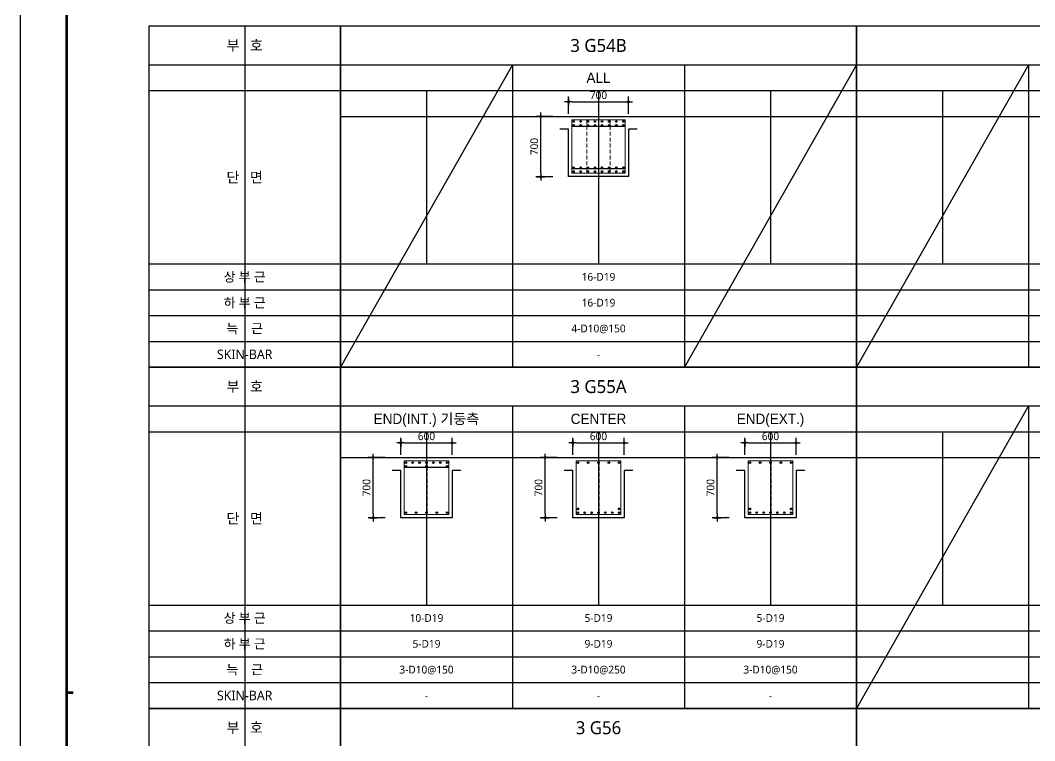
# Model space of a CAD drawing. Header units: millimetres. Extents: x 0 to 252030, y -124740 to 196020.
# Drawn here: x 100830 to 112625, y 150874 to 159247 of the extents above; entities that cross this region are included whole.
import ezdxf
from ezdxf.enums import TextEntityAlignment as Align

# ---------------------------------------------------------------- set-up
doc = ezdxf.new("R2010")
doc.units = ezdxf.units.MM
doc.header["$LTSCALE"] = 30
doc.linetypes.add('HID', pattern=[2.3, 1.5, -0.8])
doc.layers.get('DEFPOINTS').update_dxf_attribs({"color": 142})
for name, color, linetype in [('0-SEC1', 3, 'Continuous'), ('CON', 2, 'Continuous'), ('DIM', 7, 'Continuous'), ('ETC', 7, 'Continuous'), ('S-철근', 3, 'Continuous'), ('SHEET', 7, 'Continuous'), ('TXT', 3, 'Continuous'), ('XR-FORM_(도룡동)$0$Sheet', 7, 'Continuous')]:
    doc.layers.add(name, color=color, linetype=linetype)
doc.layers.add('Stirrup', color=1, linetype='Continuous', lineweight=0)
doc.layers.add('TieBar', color=7, linetype='HID', lineweight=0)
doc.styles.get("Standard").update_dxf_attribs({"font": 'malgun.ttf'})
doc.styles.add('돋움', font='Dotum.ttf')
doc.styles.add('맑은 고딕', font='malgun.ttf')
doc.dimstyles.new('30NDIM', dxfattribs={"dimscale": 50, "dimtxt": 3, "dimasz": 1.5, "dimexe": 2, "dimexo": 6, "dimgap": 1, "dimtad": 1, "dimdec": 0, "dimrnd": 0.25, "dimzin": 0, "dimdsep": 46, "dimtxsty": 'Standard', "dimblk": 'Z_DOT', "dimcen": 5, "dimclrd": 256, "dimclre": 256, "dimclrt": 3, "dimadec": 0, "dimazin": 0, "dimtm": 1e-09, "dimtfac": 1, "dimtdec": 0, "dimtix": 1, "dimtmove": 2, "dimatfit": 1, "dimldrblk": 'Z_DOT', "dimfxl": 1, "dimtolj": 1, "dimtzin": 0, "dimarcsym": 0})

# ---------------------------------------------------------------- blocks, each defined once
blk = doc.blocks.new('XR-FORM_(도룡동)$0$S')
at = {"layer": 'XR-FORM_(도룡동)$0$Sheet', "const_width": 100}
blk.add_lwpolyline([(1850, 57950), (82250, 57950), (82250, 1200), (1850, 1200)], close=True, dxfattribs=at)
at = {"layer": 'XR-FORM_(도룡동)$0$Sheet', "linetype": 'Continuous', "const_width": 100}
blk.add_lwpolyline([(2100, 29575), (1850, 29575)], dxfattribs=at)
blk = doc.blocks.new('XR-FORM_(도룡동)', base_point=(101.33, -56114.51))
at = {"layer": 'DEFPOINTS'}
blk.add_lwpolyline([(0, 0), (420, 0), (420, 297), (0, 297)], close=True, dxfattribs=at)
at = {"xscale": 0.005, "yscale": 0.005, "zscale": 0.005}
blk.add_blockref('XR-FORM_(도룡동)$0$S', (-0.25, 0), dxfattribs=at)
blk = doc.blocks.new('*U160')
at = {"layer": 'DEFPOINTS'}
for p, q in [((-1114, 5286), (-1114, 1321)), ((-2229, 4536), (0, 4536))]:
    blk.add_line(p, q, dxfattribs=at)
at = {"layer": 'SHEET'}
blk.add_line((-2229, 4836), (0, 4836), dxfattribs=at)
at = {"layer": 'SHEET', "color": 6}
for p, q in [((-2229, 2521), (0, 2521)), ((-2229, 2221), (0, 2221)), ((-2229, 1921), (0, 1921)), ((-2229, 1621), (0, 1621))]:
    blk.add_line(p, q, dxfattribs=at)
at = {"layer": 'SHEET'}
blk.add_lwpolyline([(0, 5286), (-2229, 5286), (-2229, 1321), (0, 1321)], close=True, dxfattribs=at)
at = {"layer": 'TXT', "style": '맑은 고딕'}
for s, height, p in [('부   호', 120, (-1114, 5061)), ('단   면', 120, (-1114, 3529)), ('상 부 근', 110, (-1114, 2371)), ('하 부 근', 110, (-1114, 2071)), ('늑    근', 110, (-1114, 1771)), ('SKIN-BAR', 110, (-1114, 1471))]:
    blk.add_text(s, height=height, dxfattribs=at).set_placement(p, align=Align.MIDDLE_CENTER)
blk = doc.blocks.new('4등분')
at = {"layer": 'DEFPOINTS'}
for p, q in [((1000, 3214), (1000, 1200)), ((3000, 3214), (3000, 1200)), ((5000, 3214), (5000, 1200)), ((0, 2914), (6000, 2914))]:
    blk.add_line(p, q, dxfattribs=at)
at = {"layer": 'SHEET'}
blk.add_line((0, 3514), (6000, 3514), dxfattribs=at)
at = {"layer": 'SHEET', "color": 6}
for p, q in [((2000, 3514), (2000, 0)), ((4000, 3514), (4000, 0)), ((0, 3214), (6000, 3214)), ((0, 1200), (6000, 1200)), ((0, 900), (6000, 900)), ((0, 600), (6000, 600)), ((0, 300), (6000, 300))]:
    blk.add_line(p, q, dxfattribs=at)
at = {"layer": 'SHEET'}
blk.add_lwpolyline([(6000, 3964), (0, 3964), (0, 0), (6000, 0)], close=True, dxfattribs=at)
blk = doc.blocks.new('Z_DOT')
at = {"layer": 'DIM', "color": 0}
for p, q in [((-1, 0), (1, 0)), ((0, -1), (0, 1))]:
    blk.add_line(p, q, dxfattribs=at)
for radius in [0.25, 0.125]:
    blk.add_circle((0, 0), radius, dxfattribs=at)
blk = doc.blocks.new('*D1053')
at = {"layer": 'DEFPOINTS', "color": 0, "transparency": 16777216}
for p in [(107903, 158300), (107203, 157979), (107903, 157979)]:
    blk.add_point(p, dxfattribs=at)
at = {"layer": 'DIM', "lineweight": -2, "transparency": 16777216}
for p, q in [((107203, 158159), (107203, 158360)), ((107248, 158300), (107858, 158300)), ((107903, 158159), (107903, 158360))]:
    blk.add_line(p, q, dxfattribs=at)
at = {"layer": 'DIM', "lineweight": -2, "transparency": 16777216, "xscale": 45, "yscale": 45, "zscale": 45, "rotation": 180}
blk.add_blockref('Z_DOT', (107203, 158300), dxfattribs=at)
at = {"layer": 'DIM', "lineweight": -2, "transparency": 16777216, "xscale": 45, "yscale": 45, "zscale": 45}
blk.add_blockref('Z_DOT', (107903, 158300), dxfattribs=at)
at = {"layer": 'DIM', "color": 3, "transparency": 16777216, "insert": (107553, 158376), "char_height": 90, "attachment_point": 5}
blk.add_mtext('\\A1;700', dxfattribs=at)
blk = doc.blocks.new('*D1054')
at = {"layer": 'DEFPOINTS', "color": 0, "transparency": 16777216}
for p in [(106883, 158129), (107203, 158129), (107203, 157429)]:
    blk.add_point(p, dxfattribs=at)
at = {"layer": 'DIM', "lineweight": -2, "transparency": 16777216}
for p, q in [((107023, 158129), (106823, 158129)), ((106883, 157474), (106883, 158084)), ((107023, 157429), (106823, 157429))]:
    blk.add_line(p, q, dxfattribs=at)
at = {"layer": 'DIM', "lineweight": -2, "transparency": 16777216, "xscale": 45, "yscale": 45, "zscale": 45}
for p, rotation in [((106883, 158129), 90), ((106883, 157429), 270)]:
    blk.add_blockref('Z_DOT', p, dxfattribs=dict(at, rotation=rotation))
at = {"layer": 'DIM', "color": 3, "transparency": 16777216, "insert": (106806, 157779), "char_height": 90, "attachment_point": 5, "rotation": 90}
blk.add_mtext('\\A1;700', dxfattribs=at)
blk = doc.blocks.new('*D1061')
at = {"layer": 'DEFPOINTS', "color": 0, "transparency": 16777216}
for p in [(105853, 154335), (105253, 154015), (105853, 154015)]:
    blk.add_point(p, dxfattribs=at)
at = {"layer": 'DIM', "lineweight": -2, "transparency": 16777216}
for p, q in [((105253, 154195), (105253, 154395)), ((105298, 154335), (105808, 154335)), ((105853, 154195), (105853, 154395))]:
    blk.add_line(p, q, dxfattribs=at)
at = {"layer": 'DIM', "lineweight": -2, "transparency": 16777216, "xscale": 45, "yscale": 45, "zscale": 45, "rotation": 180}
blk.add_blockref('Z_DOT', (105253, 154335), dxfattribs=at)
at = {"layer": 'DIM', "lineweight": -2, "transparency": 16777216, "xscale": 45, "yscale": 45, "zscale": 45}
blk.add_blockref('Z_DOT', (105853, 154335), dxfattribs=at)
at = {"layer": 'DIM', "color": 3, "transparency": 16777216, "insert": (105553, 154412), "char_height": 90, "attachment_point": 5}
blk.add_mtext('\\A1;600', dxfattribs=at)
blk = doc.blocks.new('*D1062')
at = {"layer": 'DEFPOINTS', "color": 0, "transparency": 16777216}
for p in [(104933, 154165), (105253, 154165), (105253, 153465)]:
    blk.add_point(p, dxfattribs=at)
at = {"layer": 'DIM', "lineweight": -2, "transparency": 16777216}
for p, q in [((105073, 154165), (104873, 154165)), ((104933, 153510), (104933, 154120)), ((105073, 153465), (104873, 153465))]:
    blk.add_line(p, q, dxfattribs=at)
at = {"layer": 'DIM', "lineweight": -2, "transparency": 16777216, "xscale": 45, "yscale": 45, "zscale": 45}
for p, rotation in [((104933, 154165), 90), ((104933, 153465), 270)]:
    blk.add_blockref('Z_DOT', p, dxfattribs=dict(at, rotation=rotation))
at = {"layer": 'DIM', "color": 3, "transparency": 16777216, "insert": (104856, 153815), "char_height": 90, "attachment_point": 5, "rotation": 90}
blk.add_mtext('\\A1;700', dxfattribs=at)
blk = doc.blocks.new('*D1063')
at = {"layer": 'DEFPOINTS', "color": 0, "transparency": 16777216}
for p in [(107853, 154335), (107253, 154015), (107853, 154015)]:
    blk.add_point(p, dxfattribs=at)
at = {"layer": 'DIM', "lineweight": -2, "transparency": 16777216}
for p, q in [((107253, 154195), (107253, 154395)), ((107298, 154335), (107808, 154335)), ((107853, 154195), (107853, 154395))]:
    blk.add_line(p, q, dxfattribs=at)
at = {"layer": 'DIM', "lineweight": -2, "transparency": 16777216, "xscale": 45, "yscale": 45, "zscale": 45, "rotation": 180}
blk.add_blockref('Z_DOT', (107253, 154335), dxfattribs=at)
at = {"layer": 'DIM', "lineweight": -2, "transparency": 16777216, "xscale": 45, "yscale": 45, "zscale": 45}
blk.add_blockref('Z_DOT', (107853, 154335), dxfattribs=at)
at = {"layer": 'DIM', "color": 3, "transparency": 16777216, "insert": (107553, 154412), "char_height": 90, "attachment_point": 5}
blk.add_mtext('\\A1;600', dxfattribs=at)
blk = doc.blocks.new('*D1064')
at = {"layer": 'DEFPOINTS', "color": 0, "transparency": 16777216}
for p in [(106933, 154165), (107253, 154165), (107253, 153465)]:
    blk.add_point(p, dxfattribs=at)
at = {"layer": 'DIM', "lineweight": -2, "transparency": 16777216}
for p, q in [((107073, 154165), (106873, 154165)), ((106933, 153510), (106933, 154120)), ((107073, 153465), (106873, 153465))]:
    blk.add_line(p, q, dxfattribs=at)
at = {"layer": 'DIM', "lineweight": -2, "transparency": 16777216, "xscale": 45, "yscale": 45, "zscale": 45}
for p, rotation in [((106933, 154165), 90), ((106933, 153465), 270)]:
    blk.add_blockref('Z_DOT', p, dxfattribs=dict(at, rotation=rotation))
at = {"layer": 'DIM', "color": 3, "transparency": 16777216, "insert": (106856, 153815), "char_height": 90, "attachment_point": 5, "rotation": 90}
blk.add_mtext('\\A1;700', dxfattribs=at)
blk = doc.blocks.new('*D1065')
at = {"layer": 'DEFPOINTS', "color": 0, "transparency": 16777216}
for p in [(109853, 154335), (109253, 154015), (109853, 154015)]:
    blk.add_point(p, dxfattribs=at)
at = {"layer": 'DIM', "lineweight": -2, "transparency": 16777216}
for p, q in [((109253, 154195), (109253, 154395)), ((109298, 154335), (109808, 154335)), ((109853, 154195), (109853, 154395))]:
    blk.add_line(p, q, dxfattribs=at)
at = {"layer": 'DIM', "lineweight": -2, "transparency": 16777216, "xscale": 45, "yscale": 45, "zscale": 45, "rotation": 180}
blk.add_blockref('Z_DOT', (109253, 154335), dxfattribs=at)
at = {"layer": 'DIM', "lineweight": -2, "transparency": 16777216, "xscale": 45, "yscale": 45, "zscale": 45}
blk.add_blockref('Z_DOT', (109853, 154335), dxfattribs=at)
at = {"layer": 'DIM', "color": 3, "transparency": 16777216, "insert": (109553, 154412), "char_height": 90, "attachment_point": 5}
blk.add_mtext('\\A1;600', dxfattribs=at)
blk = doc.blocks.new('*D1066')
at = {"layer": 'DEFPOINTS', "color": 0, "transparency": 16777216}
for p in [(108933, 154165), (109253, 154165), (109253, 153465)]:
    blk.add_point(p, dxfattribs=at)
at = {"layer": 'DIM', "lineweight": -2, "transparency": 16777216}
for p, q in [((109073, 154165), (108873, 154165)), ((108933, 153510), (108933, 154120)), ((109073, 153465), (108873, 153465))]:
    blk.add_line(p, q, dxfattribs=at)
at = {"layer": 'DIM', "lineweight": -2, "transparency": 16777216, "xscale": 45, "yscale": 45, "zscale": 45}
for p, rotation in [((108933, 154165), 90), ((108933, 153465), 270)]:
    blk.add_blockref('Z_DOT', p, dxfattribs=dict(at, rotation=rotation))
at = {"layer": 'DIM', "color": 3, "transparency": 16777216, "insert": (108856, 153815), "char_height": 90, "attachment_point": 5, "rotation": 90}
blk.add_mtext('\\A1;700', dxfattribs=at)

msp = doc.modelspace()

# ---------------------------------------------------------------- hatches: boundary and pattern name
at = {"layer": 'S-철근'}
h = msp.add_hatch(color=256, dxfattribs=at)
edge = h.paths.add_edge_path()
edge.add_arc((107262.08013, 158070.41992), 9.55, 0, 180)
edge.add_arc((107262.08013, 158070.41992), 9.55, 180, 360)
h = msp.add_hatch(color=256, dxfattribs=at)
edge = h.paths.add_edge_path()
edge.add_arc((107345.20013, 158070.41992), 9.55, 0, 180)
edge.add_arc((107345.20013, 158070.41992), 9.55, 180, 360)
h = msp.add_hatch(color=256, dxfattribs=at)
edge = h.paths.add_edge_path()
edge.add_arc((107428.32013, 158070.41992), 9.55, 0, 180)
edge.add_arc((107428.32013, 158070.41992), 9.55, 180, 360)
h = msp.add_hatch(color=256, dxfattribs=at)
edge = h.paths.add_edge_path()
edge.add_arc((107511.44013, 158070.41992), 9.55, 0, 180)
edge.add_arc((107511.44013, 158070.41992), 9.55, 180, 360)
h = msp.add_hatch(color=256, dxfattribs=at)
edge = h.paths.add_edge_path()
edge.add_arc((107594.56013, 158070.41992), 9.55, 0, 180)
edge.add_arc((107594.56013, 158070.41992), 9.55, 180, 360)
h = msp.add_hatch(color=256, dxfattribs=at)
edge = h.paths.add_edge_path()
edge.add_arc((107677.68013, 158070.41992), 9.55, 0, 180)
edge.add_arc((107677.68013, 158070.41992), 9.55, 180, 360)
h = msp.add_hatch(color=256, dxfattribs=at)
edge = h.paths.add_edge_path()
edge.add_arc((107760.80013, 158070.41992), 9.55, 0, 180)
edge.add_arc((107760.80013, 158070.41992), 9.55, 180, 360)
h = msp.add_hatch(color=256, dxfattribs=at)
edge = h.paths.add_edge_path()
edge.add_arc((107843.92013, 158070.41992), 9.55, 0, 180)
edge.add_arc((107843.92013, 158070.41992), 9.55, 180, 360)
h = msp.add_hatch(color=256, dxfattribs=at)
edge = h.paths.add_edge_path()
edge.add_arc((107262.08013, 158026.31992), 9.55, 0, 180)
edge.add_arc((107262.08013, 158026.31992), 9.55, 180, 360)
h = msp.add_hatch(color=256, dxfattribs=at)
edge = h.paths.add_edge_path()
edge.add_arc((107345.20013, 158026.31992), 9.55, 0, 180)
edge.add_arc((107345.20013, 158026.31992), 9.55, 180, 360)
h = msp.add_hatch(color=256, dxfattribs=at)
edge = h.paths.add_edge_path()
edge.add_arc((107428.32013, 158026.31992), 9.55, 0, 180)
edge.add_arc((107428.32013, 158026.31992), 9.55, 180, 360)
h = msp.add_hatch(color=256, dxfattribs=at)
edge = h.paths.add_edge_path()
edge.add_arc((107511.44013, 158026.31992), 9.55, 0, 180)
edge.add_arc((107511.44013, 158026.31992), 9.55, 180, 360)
h = msp.add_hatch(color=256, dxfattribs=at)
edge = h.paths.add_edge_path()
edge.add_arc((107594.56013, 158026.31992), 9.55, 0, 180)
edge.add_arc((107594.56013, 158026.31992), 9.55, 180, 360)
h = msp.add_hatch(color=256, dxfattribs=at)
edge = h.paths.add_edge_path()
edge.add_arc((107677.68013, 158026.31992), 9.55, 0, 180)
edge.add_arc((107677.68013, 158026.31992), 9.55, 180, 360)
h = msp.add_hatch(color=256, dxfattribs=at)
edge = h.paths.add_edge_path()
edge.add_arc((107760.80013, 158026.31992), 9.55, 0, 180)
edge.add_arc((107760.80013, 158026.31992), 9.55, 180, 360)
h = msp.add_hatch(color=256, dxfattribs=at)
edge = h.paths.add_edge_path()
edge.add_arc((107843.92013, 158026.31992), 9.55, 0, 180)
edge.add_arc((107843.92013, 158026.31992), 9.55, 180, 360)
h = msp.add_hatch(color=256, dxfattribs=at)
edge = h.paths.add_edge_path()
edge.add_arc((107262.08013, 157532.67992), 9.55, 0, 180)
edge.add_arc((107262.08013, 157532.67992), 9.55, 180, 360)
h = msp.add_hatch(color=256, dxfattribs=at)
edge = h.paths.add_edge_path()
edge.add_arc((107262.08013, 157488.57992), 9.55, 0, 180)
edge.add_arc((107262.08013, 157488.57992), 9.55, 180, 360)
h = msp.add_hatch(color=256, dxfattribs=at)
edge = h.paths.add_edge_path()
edge.add_arc((107345.20013, 157532.67992), 9.55, 0, 180)
edge.add_arc((107345.20013, 157532.67992), 9.55, 180, 360)
h = msp.add_hatch(color=256, dxfattribs=at)
edge = h.paths.add_edge_path()
edge.add_arc((107345.20013, 157488.57992), 9.55, 0, 180)
edge.add_arc((107345.20013, 157488.57992), 9.55, 180, 360)
h = msp.add_hatch(color=256, dxfattribs=at)
edge = h.paths.add_edge_path()
edge.add_arc((107428.32013, 157532.67992), 9.55, 0, 180)
edge.add_arc((107428.32013, 157532.67992), 9.55, 180, 360)
h = msp.add_hatch(color=256, dxfattribs=at)
edge = h.paths.add_edge_path()
edge.add_arc((107428.32013, 157488.57992), 9.55, 0, 180)
edge.add_arc((107428.32013, 157488.57992), 9.55, 180, 360)
h = msp.add_hatch(color=256, dxfattribs=at)
edge = h.paths.add_edge_path()
edge.add_arc((107511.44013, 157532.67992), 9.55, 0, 180)
edge.add_arc((107511.44013, 157532.67992), 9.55, 180, 360)
h = msp.add_hatch(color=256, dxfattribs=at)
edge = h.paths.add_edge_path()
edge.add_arc((107511.44013, 157488.57992), 9.55, 0, 180)
edge.add_arc((107511.44013, 157488.57992), 9.55, 180, 360)
h = msp.add_hatch(color=256, dxfattribs=at)
edge = h.paths.add_edge_path()
edge.add_arc((107594.56013, 157532.67992), 9.55, 0, 180)
edge.add_arc((107594.56013, 157532.67992), 9.55, 180, 360)
h = msp.add_hatch(color=256, dxfattribs=at)
edge = h.paths.add_edge_path()
edge.add_arc((107594.56013, 157488.57992), 9.55, 0, 180)
edge.add_arc((107594.56013, 157488.57992), 9.55, 180, 360)
h = msp.add_hatch(color=256, dxfattribs=at)
edge = h.paths.add_edge_path()
edge.add_arc((107677.68013, 157532.67992), 9.55, 0, 180)
edge.add_arc((107677.68013, 157532.67992), 9.55, 180, 360)
h = msp.add_hatch(color=256, dxfattribs=at)
edge = h.paths.add_edge_path()
edge.add_arc((107677.68013, 157488.57992), 9.55, 0, 180)
edge.add_arc((107677.68013, 157488.57992), 9.55, 180, 360)
h = msp.add_hatch(color=256, dxfattribs=at)
edge = h.paths.add_edge_path()
edge.add_arc((107760.80013, 157532.67992), 9.55, 0, 180)
edge.add_arc((107760.80013, 157532.67992), 9.55, 180, 360)
h = msp.add_hatch(color=256, dxfattribs=at)
edge = h.paths.add_edge_path()
edge.add_arc((107760.80013, 157488.57992), 9.55, 0, 180)
edge.add_arc((107760.80013, 157488.57992), 9.55, 180, 360)
h = msp.add_hatch(color=256, dxfattribs=at)
edge = h.paths.add_edge_path()
edge.add_arc((107843.92013, 157532.67992), 9.55, 0, 180)
edge.add_arc((107843.92013, 157532.67992), 9.55, 180, 360)
h = msp.add_hatch(color=256, dxfattribs=at)
edge = h.paths.add_edge_path()
edge.add_arc((107843.92013, 157488.57992), 9.55, 0, 180)
edge.add_arc((107843.92013, 157488.57992), 9.55, 180, 360)
h = msp.add_hatch(color=256, dxfattribs=at)
edge = h.paths.add_edge_path()
edge.add_arc((105312.08013, 154105.91992), 9.55, 0, 180)
edge.add_arc((105312.08013, 154105.91992), 9.55, 180, 360)
h = msp.add_hatch(color=256, dxfattribs=at)
edge = h.paths.add_edge_path()
edge.add_arc((105312.08013, 154061.81992), 9.55, 0, 180)
edge.add_arc((105312.08013, 154061.81992), 9.55, 180, 360)
h = msp.add_hatch(color=256, dxfattribs=at)
edge = h.paths.add_edge_path()
edge.add_arc((105392.3868, 154105.91992), 9.55, 0, 180)
edge.add_arc((105392.3868, 154105.91992), 9.55, 180, 360)
h = msp.add_hatch(color=256, dxfattribs=at)
edge = h.paths.add_edge_path()
edge.add_arc((105472.69347, 154105.91992), 9.55, 0, 180)
edge.add_arc((105472.69347, 154105.91992), 9.55, 180, 360)
h = msp.add_hatch(color=256, dxfattribs=at)
edge = h.paths.add_edge_path()
edge.add_arc((105553.00013, 154105.91992), 9.55, 0, 180)
edge.add_arc((105553.00013, 154105.91992), 9.55, 180, 360)
h = msp.add_hatch(color=256, dxfattribs=at)
edge = h.paths.add_edge_path()
edge.add_arc((105553.00013, 154061.81992), 9.55, 0, 180)
edge.add_arc((105553.00013, 154061.81992), 9.55, 180, 360)
h = msp.add_hatch(color=256, dxfattribs=at)
edge = h.paths.add_edge_path()
edge.add_arc((105633.3068, 154105.91992), 9.55, 0, 180)
edge.add_arc((105633.3068, 154105.91992), 9.55, 180, 360)
h = msp.add_hatch(color=256, dxfattribs=at)
edge = h.paths.add_edge_path()
edge.add_arc((105713.61347, 154105.91992), 9.55, 0, 180)
edge.add_arc((105713.61347, 154105.91992), 9.55, 180, 360)
h = msp.add_hatch(color=256, dxfattribs=at)
edge = h.paths.add_edge_path()
edge.add_arc((105793.92013, 154105.91992), 9.55, 0, 180)
edge.add_arc((105793.92013, 154105.91992), 9.55, 180, 360)
h = msp.add_hatch(color=256, dxfattribs=at)
edge = h.paths.add_edge_path()
edge.add_arc((105793.92013, 154061.81992), 9.55, 0, 180)
edge.add_arc((105793.92013, 154061.81992), 9.55, 180, 360)
h = msp.add_hatch(color=256, dxfattribs=at)
edge = h.paths.add_edge_path()
edge.add_arc((107312.08013, 154105.91992), 9.55, 0, 180)
edge.add_arc((107312.08013, 154105.91992), 9.55, 180, 360)
h = msp.add_hatch(color=256, dxfattribs=at)
edge = h.paths.add_edge_path()
edge.add_arc((107432.54013, 154105.91992), 9.55, 0, 180)
edge.add_arc((107432.54013, 154105.91992), 9.55, 180, 360)
h = msp.add_hatch(color=256, dxfattribs=at)
edge = h.paths.add_edge_path()
edge.add_arc((107553.00013, 154105.91992), 9.55, 0, 180)
edge.add_arc((107553.00013, 154105.91992), 9.55, 180, 360)
h = msp.add_hatch(color=256, dxfattribs=at)
edge = h.paths.add_edge_path()
edge.add_arc((107673.46013, 154105.91992), 9.55, 0, 180)
edge.add_arc((107673.46013, 154105.91992), 9.55, 180, 360)
h = msp.add_hatch(color=256, dxfattribs=at)
edge = h.paths.add_edge_path()
edge.add_arc((107793.92013, 154105.91992), 9.55, 0, 180)
edge.add_arc((107793.92013, 154105.91992), 9.55, 180, 360)
h = msp.add_hatch(color=256, dxfattribs=at)
edge = h.paths.add_edge_path()
edge.add_arc((109312.08013, 154105.91992), 9.55, 0, 180)
edge.add_arc((109312.08013, 154105.91992), 9.55, 180, 360)
h = msp.add_hatch(color=256, dxfattribs=at)
edge = h.paths.add_edge_path()
edge.add_arc((109432.54013, 154105.91992), 9.55, 0, 180)
edge.add_arc((109432.54013, 154105.91992), 9.55, 180, 360)
h = msp.add_hatch(color=256, dxfattribs=at)
edge = h.paths.add_edge_path()
edge.add_arc((109553.00013, 154105.91992), 9.55, 0, 180)
edge.add_arc((109553.00013, 154105.91992), 9.55, 180, 360)
h = msp.add_hatch(color=256, dxfattribs=at)
edge = h.paths.add_edge_path()
edge.add_arc((109673.46013, 154105.91992), 9.55, 0, 180)
edge.add_arc((109673.46013, 154105.91992), 9.55, 180, 360)
h = msp.add_hatch(color=256, dxfattribs=at)
edge = h.paths.add_edge_path()
edge.add_arc((109793.92013, 154105.91992), 9.55, 0, 180)
edge.add_arc((109793.92013, 154105.91992), 9.55, 180, 360)
h = msp.add_hatch(color=256, dxfattribs=at)
edge = h.paths.add_edge_path()
edge.add_arc((107312.08013, 153568.17992), 9.55, 0, 180)
edge.add_arc((107312.08013, 153568.17992), 9.55, 180, 360)
h = msp.add_hatch(color=256, dxfattribs=at)
edge = h.paths.add_edge_path()
edge.add_arc((107793.92013, 153568.17992), 9.55, 0, 180)
edge.add_arc((107793.92013, 153568.17992), 9.55, 180, 360)
h = msp.add_hatch(color=256, dxfattribs=at)
edge = h.paths.add_edge_path()
edge.add_arc((109312.08013, 153568.17992), 9.55, 0, 180)
edge.add_arc((109312.08013, 153568.17992), 9.55, 180, 360)
h = msp.add_hatch(color=256, dxfattribs=at)
edge = h.paths.add_edge_path()
edge.add_arc((109793.92013, 153568.17992), 9.55, 0, 180)
edge.add_arc((109793.92013, 153568.17992), 9.55, 180, 360)
h = msp.add_hatch(color=256, dxfattribs=at)
edge = h.paths.add_edge_path()
edge.add_arc((105312.08013, 153524.07992), 9.55, 0, 180)
edge.add_arc((105312.08013, 153524.07992), 9.55, 180, 360)
h = msp.add_hatch(color=256, dxfattribs=at)
edge = h.paths.add_edge_path()
edge.add_arc((105432.54013, 153524.07992), 9.55, 0, 180)
edge.add_arc((105432.54013, 153524.07992), 9.55, 180, 360)
h = msp.add_hatch(color=256, dxfattribs=at)
edge = h.paths.add_edge_path()
edge.add_arc((105553.00013, 153524.07992), 9.55, 0, 180)
edge.add_arc((105553.00013, 153524.07992), 9.55, 180, 360)
h = msp.add_hatch(color=256, dxfattribs=at)
edge = h.paths.add_edge_path()
edge.add_arc((105673.46013, 153524.07992), 9.55, 0, 180)
edge.add_arc((105673.46013, 153524.07992), 9.55, 180, 360)
h = msp.add_hatch(color=256, dxfattribs=at)
edge = h.paths.add_edge_path()
edge.add_arc((105793.92013, 153524.07992), 9.55, 0, 180)
edge.add_arc((105793.92013, 153524.07992), 9.55, 180, 360)
h = msp.add_hatch(color=256, dxfattribs=at)
edge = h.paths.add_edge_path()
edge.add_arc((107312.08013, 153524.07992), 9.55, 0, 180)
edge.add_arc((107312.08013, 153524.07992), 9.55, 180, 360)
h = msp.add_hatch(color=256, dxfattribs=at)
edge = h.paths.add_edge_path()
edge.add_arc((107392.3868, 153524.07992), 9.55, 0, 180)
edge.add_arc((107392.3868, 153524.07992), 9.55, 180, 360)
h = msp.add_hatch(color=256, dxfattribs=at)
edge = h.paths.add_edge_path()
edge.add_arc((107472.69347, 153524.07992), 9.55, 0, 180)
edge.add_arc((107472.69347, 153524.07992), 9.55, 180, 360)
h = msp.add_hatch(color=256, dxfattribs=at)
edge = h.paths.add_edge_path()
edge.add_arc((107553.00013, 153524.07992), 9.55, 0, 180)
edge.add_arc((107553.00013, 153524.07992), 9.55, 180, 360)
h = msp.add_hatch(color=256, dxfattribs=at)
edge = h.paths.add_edge_path()
edge.add_arc((107633.3068, 153524.07992), 9.55, 0, 180)
edge.add_arc((107633.3068, 153524.07992), 9.55, 180, 360)
h = msp.add_hatch(color=256, dxfattribs=at)
edge = h.paths.add_edge_path()
edge.add_arc((107713.61347, 153524.07992), 9.55, 0, 180)
edge.add_arc((107713.61347, 153524.07992), 9.55, 180, 360)
h = msp.add_hatch(color=256, dxfattribs=at)
edge = h.paths.add_edge_path()
edge.add_arc((107793.92013, 153524.07992), 9.55, 0, 180)
edge.add_arc((107793.92013, 153524.07992), 9.55, 180, 360)
h = msp.add_hatch(color=256, dxfattribs=at)
edge = h.paths.add_edge_path()
edge.add_arc((109312.08013, 153524.07992), 9.55, 0, 180)
edge.add_arc((109312.08013, 153524.07992), 9.55, 180, 360)
h = msp.add_hatch(color=256, dxfattribs=at)
edge = h.paths.add_edge_path()
edge.add_arc((109392.3868, 153524.07992), 9.55, 0, 180)
edge.add_arc((109392.3868, 153524.07992), 9.55, 180, 360)
h = msp.add_hatch(color=256, dxfattribs=at)
edge = h.paths.add_edge_path()
edge.add_arc((109472.69347, 153524.07992), 9.55, 0, 180)
edge.add_arc((109472.69347, 153524.07992), 9.55, 180, 360)
h = msp.add_hatch(color=256, dxfattribs=at)
edge = h.paths.add_edge_path()
edge.add_arc((109553.00013, 153524.07992), 9.55, 0, 180)
edge.add_arc((109553.00013, 153524.07992), 9.55, 180, 360)
h = msp.add_hatch(color=256, dxfattribs=at)
edge = h.paths.add_edge_path()
edge.add_arc((109633.3068, 153524.07992), 9.55, 0, 180)
edge.add_arc((109633.3068, 153524.07992), 9.55, 180, 360)
h = msp.add_hatch(color=256, dxfattribs=at)
edge = h.paths.add_edge_path()
edge.add_arc((109713.61347, 153524.07992), 9.55, 0, 180)
edge.add_arc((109713.61347, 153524.07992), 9.55, 180, 360)
h = msp.add_hatch(color=256, dxfattribs=at)
edge = h.paths.add_edge_path()
edge.add_arc((109793.92013, 153524.07992), 9.55, 0, 180)
edge.add_arc((109793.92013, 153524.07992), 9.55, 180, 360)

# ---------------------------------------------------------------- linework, layer by layer
at = {"layer": 'CON', "color": 8}
for p, q in [((107103.00013, 158129.49992), (108003.00013, 158129.49992)), ((105153.00013, 154164.99992), (105953.00013, 154164.99992)), ((107153.00013, 154164.99992), (107953.00013, 154164.99992)), ((109153.00013, 154164.99992), (109953.00013, 154164.99992))]:
    msp.add_line(p, q, dxfattribs=at)
for points in [[(108003.00013, 157979.49992), (107903.00013, 157979.49992), (107903.00013, 157429.49992), (107203.00013, 157429.49992), (107203.00013, 157979.49992), (107103.00013, 157979.49992)], [(105953.00013, 154014.99992), (105853.00013, 154014.99992), (105853.00013, 153464.99992), (105253.00013, 153464.99992), (105253.00013, 154014.99992), (105153.00013, 154014.99992)], [(107953.00013, 154014.99992), (107853.00013, 154014.99992), (107853.00013, 153464.99992), (107253.00013, 153464.99992), (107253.00013, 154014.99992), (107153.00013, 154014.99992)], [(109953.00013, 154014.99992), (109853.00013, 154014.99992), (109853.00013, 153464.99992), (109253.00013, 153464.99992), (109253.00013, 154014.99992), (109153.00013, 154014.99992)]]:
    msp.add_lwpolyline(points, dxfattribs=at)
at = {"layer": 'ETC', "color": 8}
for p, q in [((107243.00013, 158016.76992), (107863.00013, 158016.76992)), ((107243.00013, 157523.12992), (107863.00013, 157523.12992)), ((105293.00013, 154052.26992), (105813.00013, 154052.26992))]:
    msp.add_line(p, q, dxfattribs=at)
at = {"layer": 'S-철근'}
for centre in [(107262.08013, 158070.41992), (107345.20013, 158070.41992), (107428.32013, 158070.41992), (107511.44013, 158070.41992), (107594.56013, 158070.41992), (107677.68013, 158070.41992), (107760.80013, 158070.41992), (107843.92013, 158070.41992), (107262.08013, 158026.31992), (107345.20013, 158026.31992), (107428.32013, 158026.31992), (107511.44013, 158026.31992), (107594.56013, 158026.31992), (107677.68013, 158026.31992), (107760.80013, 158026.31992), (107843.92013, 158026.31992), (107262.08013, 157532.67992), (107262.08013, 157488.57992), (107345.20013, 157532.67992), (107345.20013, 157488.57992), (107428.32013, 157532.67992), (107428.32013, 157488.57992), (107511.44013, 157532.67992), (107511.44013, 157488.57992), (107594.56013, 157532.67992), (107594.56013, 157488.57992), (107677.68013, 157532.67992), (107677.68013, 157488.57992), (107760.80013, 157532.67992), (107760.80013, 157488.57992), (107843.92013, 157532.67992), (107843.92013, 157488.57992), (105312.08013, 154105.91992), (105312.08013, 154061.81992), (105392.3868, 154105.91992), (105472.69347, 154105.91992), (105553.00013, 154105.91992), (105553.00013, 154061.81992), (105633.3068, 154105.91992), (105713.61347, 154105.91992), (105793.92013, 154105.91992), (105793.92013, 154061.81992), (107312.08013, 154105.91992), (107432.54013, 154105.91992), (107553.00013, 154105.91992), (107673.46013, 154105.91992), (107793.92013, 154105.91992), (109312.08013, 154105.91992), (109432.54013, 154105.91992), (109553.00013, 154105.91992), (109673.46013, 154105.91992), (109793.92013, 154105.91992), (107312.08013, 153568.17992), (107793.92013, 153568.17992), (109312.08013, 153568.17992), (109793.92013, 153568.17992), (105312.08013, 153524.07992), (105432.54013, 153524.07992), (105553.00013, 153524.07992), (105673.46013, 153524.07992), (105793.92013, 153524.07992), (107312.08013, 153524.07992), (107392.3868, 153524.07992), (107472.69347, 153524.07992), (107553.00013, 153524.07992), (107633.3068, 153524.07992), (107713.61347, 153524.07992), (107793.92013, 153524.07992), (109312.08013, 153524.07992), (109392.3868, 153524.07992), (109472.69347, 153524.07992), (109553.00013, 153524.07992), (109633.3068, 153524.07992), (109713.61347, 153524.07992), (109793.92013, 153524.07992)]:
    msp.add_circle(centre, 9.55, dxfattribs=at)
at = {"layer": 'SHEET'}
for p, q in [((106553.00013, 158729.49992), (104553.00013, 155214.99992)), ((110553.00013, 158729.49992), (108553.00013, 155214.99992)), ((112553.00013, 158729.49992), (110553.00013, 155214.99992)), ((112553.00013, 154764.99992), (110553.00013, 151250.49992))]:
    msp.add_line(p, q, dxfattribs=at)
at = {"layer": 'Stirrup', "color": 3}
for points in [[(107243.00013, 157469.49992), (107243.00013, 158089.49992), (107863.00013, 158089.49992), (107863.00013, 157469.49992), (107243.00013, 157469.49992)], [(105293.00013, 153504.99992), (105293.00013, 154124.99992), (105813.00013, 154124.99992), (105813.00013, 153504.99992), (105293.00013, 153504.99992)], [(107293.00013, 153504.99992), (107293.00013, 154124.99992), (107813.00013, 154124.99992), (107813.00013, 153504.99992), (107293.00013, 153504.99992)], [(109293.00013, 153504.99992), (109293.00013, 154124.99992), (109813.00013, 154124.99992), (109813.00013, 153504.99992), (109293.00013, 153504.99992)]]:
    msp.add_lwpolyline(points, dxfattribs=at)
at = {"layer": 'TieBar'}
for p, q in [((107418.77013, 158089.49992), (107418.77013, 157469.49992)), ((107687.23013, 158089.49992), (107687.23013, 157469.49992)), ((105562.55013, 154124.99992), (105562.55013, 153504.99992)), ((107562.55013, 154124.99992), (107562.55013, 153504.99992)), ((109562.55013, 154124.99992), (109562.55013, 153504.99992))]:
    msp.add_line(p, q, dxfattribs=at)

# ---------------------------------------------------------------- block references
for name, p in [('*U160', (104553.00013, 153893.49992)), ('4등분', (104553.00013, 155214.99992)), ('4등분', (110553.00013, 155214.99992)), ('*U160', (104553.00013, 149928.99992)), ('4등분', (104553.00013, 151250.49992)), ('4등분', (110553.00013, 151250.49992)), ('*U160', (104553.00013, 145964.49992)), ('4등분', (104553.00013, 147285.99992)), ('4등분', (110553.00013, 147285.99992))]:
    msp.add_blockref(name, p)
at = {"layer": '0-SEC1', "xscale": 60, "yscale": 60, "zscale": 60}
msp.add_blockref('XR-FORM_(도룡동)', (106910.02429, -3224310.57868), dxfattribs=at)

# ---------------------------------------------------------------- texts
at = {"layer": 'TXT', "color": 2, "style": '맑은 고딕'}
for s, p in [('3 G54B', (107553.00013, 158954.49992)), ('3 G55A', (107553.00013, 154989.99992)), ('3 G56', (107553.00013, 151025.49992))]:
    msp.add_text(s, height=150, dxfattribs=at).set_placement(p, align=Align.MIDDLE_CENTER)
at = {"layer": 'TXT'}
for s, height, style, p in [('ALL', 120, '돋움', (107553.00013, 158579.49992)), ('16-D19', 90, '맑은 고딕', (107553.00013, 156264.99992)), ('16-D19', 90, '맑은 고딕', (107553.00013, 155964.99992)), ('4-D10@150', 90, '맑은 고딕', (107553.00013, 155664.99992)), ('-', 90, '맑은 고딕', (107553.00013, 155364.99992)), ('END(INT.) 기둥측', 120, '돋움', (105553.00013, 154614.99992)), ('CENTER', 120, '돋움', (107553.00013, 154614.99992)), ('END(EXT.)', 120, '돋움', (109553.00013, 154614.99992)), ('10-D19', 90, '맑은 고딕', (105553.00013, 152300.49992)), ('5-D19', 90, '맑은 고딕', (107553.00013, 152300.49992)), ('5-D19', 90, '맑은 고딕', (109553.00013, 152300.49992)), ('5-D19', 90, '맑은 고딕', (105553.00013, 152000.49992)), ('9-D19', 90, '맑은 고딕', (107553.00013, 152000.49992)), ('9-D19', 90, '맑은 고딕', (109553.00013, 152000.49992)), ('3-D10@150', 90, '맑은 고딕', (105553.00013, 151700.49992)), ('3-D10@250', 90, '맑은 고딕', (107553.00013, 151700.49992)), ('3-D10@150', 90, '맑은 고딕', (109553.00013, 151700.49992)), ('-', 90, '맑은 고딕', (105553.00013, 151400.49992)), ('-', 90, '맑은 고딕', (107553.00013, 151400.49992)), ('-', 90, '맑은 고딕', (109553.00013, 151400.49992))]:
    msp.add_text(s, height=height, dxfattribs=dict(at, style=style)).set_placement(p, align=Align.MIDDLE_CENTER)

# ---------------------------------------------------------------- dimensions: what is measured, and where the dimension line sits
at = {"layer": 'DIM'}
for base, p1, p2, picture, middle in [((107903.00013, 158299.65148), (107203.00013, 157979.49992), (107903.00013, 157979.49992), '*D1053', (107553.00013, 158376.14945)), ((105853.00013, 154335.15148), (105253.00013, 154014.99992), (105853.00013, 154014.99992), '*D1061', (105553.00013, 154411.64945)), ((107853.00013, 154335.15148), (107253.00013, 154014.99992), (107853.00013, 154014.99992), '*D1063', (107553.00013, 154411.64945)), ((109853.00013, 154335.15148), (109253.00013, 154014.99992), (109853.00013, 154014.99992), '*D1065', (109553.00013, 154411.64945))]:
    dim = msp.add_linear_dim(base=base, p1=p1, p2=p2, dimstyle='30NDIM', override={"dimscale": 30, "dimtxsty": 'Standard'}, dxfattribs=at)
    dim.commit()
    dim.dimension.update_dxf_attribs({"geometry": picture, "text_midpoint": middle})
for base, p1, p2, picture, middle in [((106882.84857, 158129.49992), (107203.00013, 157429.49992), (107203.00013, 158129.49992), '*D1054', (106806.3506, 157779.49992)), ((104932.84857, 154164.99992), (105253.00013, 153464.99992), (105253.00013, 154164.99992), '*D1062', (104856.3506, 153814.99992)), ((106932.84857, 154164.99992), (107253.00013, 153464.99992), (107253.00013, 154164.99992), '*D1064', (106856.3506, 153814.99992)), ((108932.84857, 154164.99992), (109253.00013, 153464.99992), (109253.00013, 154164.99992), '*D1066', (108856.3506, 153814.99992))]:
    dim = msp.add_linear_dim(base=base, p1=p1, p2=p2, angle=90, dimstyle='30NDIM', override={"dimscale": 30, "dimtxsty": 'Standard'}, dxfattribs=at)
    dim.commit()
    dim.dimension.update_dxf_attribs({"geometry": picture, "text_midpoint": middle})

doc.saveas('drawing.dxf')
